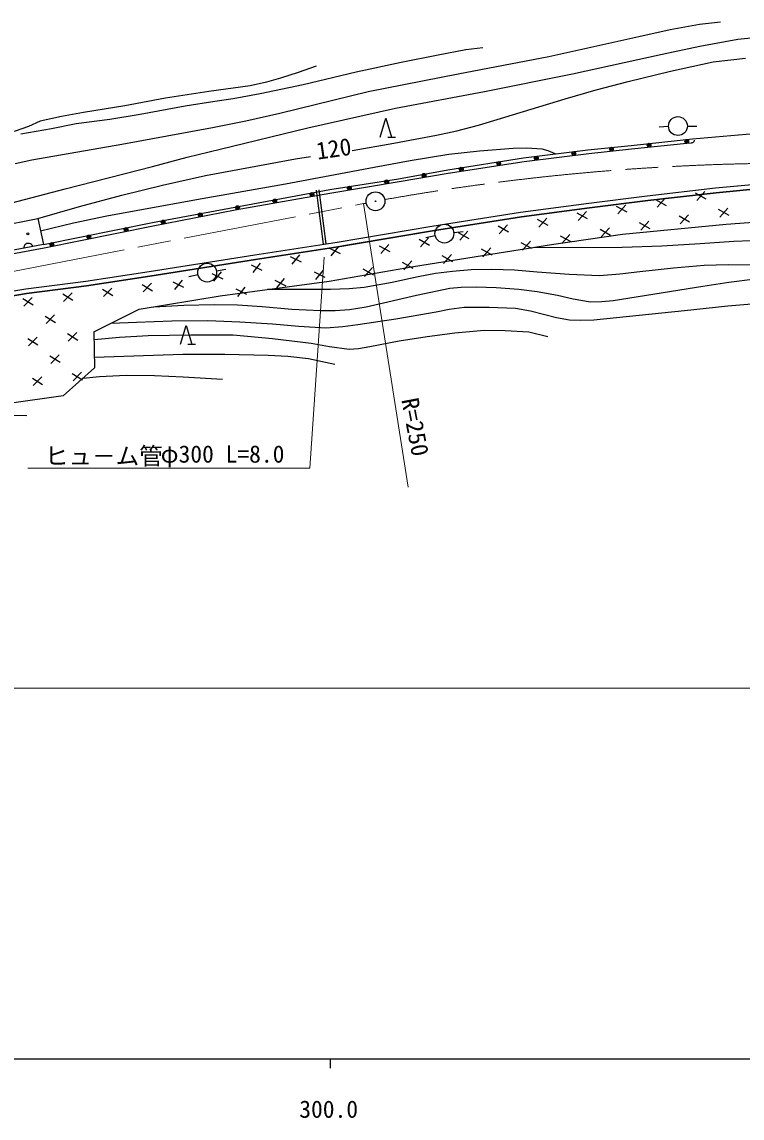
# Model space of a CAD drawing. Units: millimetres, scale not verified. Extents: x 40000 to 680000, y 20000 to 380000.
# Drawn here: x 335326 to 411668, y 198715 to 314876 of the extents above; entities that cross this region are included whole.
import ezdxf
from ezdxf.enums import TextEntityAlignment as Align

# ---------------------------------------------------------------- set-up
doc = ezdxf.new("R2010")
doc.units = ezdxf.units.MM
doc.header["$LTSCALE"] = 1000
doc.linetypes.add('CHAIN', pattern=[18.5, 12, -1.5, 3.5, -1.5])
for name, color, linetype, lineweight in [('M-BGD', 7, 'Continuous', 25), ('M-BMK', 2, 'CHAIN', 13), ('M-BMK-SRVR', 3, 'Continuous', 25), ('M-STR-HTXT', 7, 'Continuous', 13), ('M-TTL-BAND', 7, 'Continuous', 25)]:
    doc.layers.add(name, color=color, linetype=linetype, lineweight=lineweight)
doc.styles.add('ＭＳ ゴシック', font='')
doc.styles.get('ＭＳ ゴシック').set_extended_font_data('MS Gothic')

msp = doc.modelspace()

# ---------------------------------------------------------------- linework, layer by layer
at = {"layer": 'M-BGD'}
for p, q in [((375514, 310610), (379468, 311380)), ((379468, 311380), (382388, 311965)), ((382388, 311965), (384193, 312177)), ((370758, 309579), (375514, 310610)), ((365131, 308251), (370758, 309579)), ((360566, 307295), (365131, 308251)), ((355789, 306471), (357726, 306764)), ((357726, 306764), (360566, 307295)), ((347870, 305117), (352630, 305967)), ((352630, 305967), (355789, 306471)), ((341075, 304108), (344632, 304559)), ((344632, 304559), (347870, 305117)), ((373316, 302669), (373916, 304670)), ((373916, 304670), (374516, 302669)), ((335216, 303022), (338477, 303599)), ((338477, 303599), (341075, 304108)), ((403868, 303781), (402869, 303723)), ((405866, 303839), (406867, 303839)), ((374116, 302669), (374916, 302669)), ((399903, 301790), (406418, 302480)), ((405822, 302015), (406320, 302065)), ((406400, 302073), (406320, 302065)), ((406467, 302100), (406400, 302073)), ((406418, 302480), (413726, 303133)), ((406514, 302135), (406467, 302100)), ((406559, 302190), (406514, 302135)), ((406584, 302242), (406559, 302190)), ((406598, 302304), (406584, 302242)), ((406594, 302344), (406598, 302304)), ((388502, 300483), (395308, 301338)), ((388584, 300072), (395410, 300926)), ((395308, 301338), (399903, 301790)), ((395410, 300926), (399941, 301427)), ((399941, 301427), (405823, 302016)), ((380466, 299201), (388502, 300483)), ((380494, 298865), (388584, 300072)), ((375258, 298246), (380466, 299201)), ((375317, 297952), (380494, 298865)), ((367962, 296716), (375317, 297952)), ((367975, 297116), (375258, 298246)), ((408856, 297277), (414417, 297795)), ((349165, 293623), (367975, 297116)), ((357930, 294949), (367962, 296716)), ((366511, 297054), (367262, 291309)), ((366808, 297093), (367559, 291348)), ((395425, 295687), (401622, 296442)), ((401622, 296442), (408856, 297277)), ((401680, 295946), (408907, 296780)), ((408907, 296780), (401680, 295946)), ((407847, 296102), (406728, 296726)), ((406860, 295936), (407714, 296891)), ((408907, 296780), (414448, 297295)), ((414448, 297295), (408907, 296780)), ((371552, 295627), (371821, 295679)), ((388196, 294733), (395425, 295687)), ((388268, 294238), (395486, 295191)), ((395486, 295191), (388268, 294238)), ((395486, 295191), (401680, 295946)), ((401680, 295946), (395486, 295191)), ((399476, 294700), (398357, 295324)), ((398489, 294535), (399344, 295489)), ((403661, 295401), (402542, 296025)), ((402675, 295236), (403529, 296190)), ((409303, 294194), (410158, 295149)), ((330823, 292810), (337000, 294057)), ((337000, 294057), (337610, 291287)), ((349224, 293254), (357930, 294949)), ((378781, 293222), (388196, 294733)), ((378861, 292728), (388268, 294238)), ((388268, 294238), (378861, 292728)), ((391105, 293298), (389986, 293922)), ((390118, 293133), (390973, 294087)), ((395290, 293999), (394172, 294623)), ((394304, 293834), (395158, 294788)), ((406104, 293658), (404986, 294282)), ((405118, 293493), (405972, 294448)), ((410290, 294359), (409171, 294983)), ((409990, 293433), (418264, 294043)), ((337610, 291287), (349165, 293623)), ((337691, 290929), (349224, 293254)), ((368752, 291543), (378781, 293222)), ((368831, 291049), (378861, 292728)), ((378861, 292728), (370426, 291316)), ((386920, 292597), (385801, 293221)), ((385933, 292432), (386787, 293387)), ((397733, 292257), (396615, 292881)), ((396747, 292092), (397601, 293046)), ((398990, 292386), (409990, 293433)), ((401919, 292958), (400800, 293582)), ((400932, 292792), (401787, 293747)), ((378549, 291196), (377430, 291820)), ((377562, 291030), (378417, 291985)), ((379134, 292214), (378160, 291986)), ((381102, 292548), (382097, 292654)), ((382734, 291896), (381616, 292520)), ((381748, 291731), (382602, 292686)), ((388376, 290690), (389231, 291644)), ((391457, 291297), (398990, 292386)), ((393548, 291556), (392429, 292180)), ((392562, 291391), (393416, 292345)), ((337610, 291288), (327998, 289458)), ((328013, 289162), (337691, 290929)), ((335534, 291015), (335517, 290889)), ((335574, 291124), (335534, 291015)), ((335653, 291241), (335574, 291124)), ((335740, 291319), (335653, 291241)), ((335851, 291380), (335740, 291319)), ((336008, 291410), (335851, 291380)), ((336133, 291394), (336008, 291410)), ((336243, 291353), (336133, 291394)), ((336360, 291274), (336243, 291353)), ((336438, 291187), (336360, 291274)), ((336499, 291076), (336438, 291187)), ((360012, 290191), (368752, 291543)), ((360089, 289697), (368831, 291049)), ((368831, 291049), (360089, 289697)), ((369099, 290308), (367952, 290879)), ((368121, 290097), (368930, 291091)), ((370426, 291316), (368831, 291049)), ((374363, 290495), (373245, 291119)), ((373377, 290330), (374231, 291284)), ((376825, 288944), (391457, 291297)), ((385177, 290154), (384059, 290778)), ((384191, 289989), (385045, 290943)), ((389363, 290855), (388244, 291479)), ((348810, 288442), (360012, 290191)), ((348888, 287948), (360089, 289697)), ((360089, 289697), (348888, 287948)), ((359825, 288306), (360634, 289299)), ((364951, 289413), (363804, 289984)), ((363973, 289201), (364782, 290195)), ((376807, 288753), (375688, 289377)), ((375820, 288587), (376674, 289542)), ((380992, 289453), (379873, 290077)), ((380005, 289288), (380860, 290243)), ((342097, 287408), (348810, 288442)), ((353995, 288090), (353019, 287871)), ((356655, 287621), (355508, 288192)), ((355677, 287410), (356486, 288403)), ((355954, 288495), (356937, 288681)), ((360803, 288517), (359656, 289088)), ((367473, 287786), (366326, 288358)), ((366495, 287575), (367304, 288569)), ((367908, 287396), (376825, 288944)), ((372621, 288052), (371502, 288676)), ((371635, 287886), (372489, 288841)), ((335734, 286574), (342097, 287408)), ((342168, 286913), (348888, 287948)), ((348888, 287948), (342168, 286913)), ((348077, 287057), (349164, 286380)), ((349070, 287175), (348171, 286263)), ((352507, 286725), (351360, 287296)), ((351529, 286514), (352338, 287508)), ((356347, 285838), (367908, 287396)), ((363325, 286891), (362178, 287462)), ((362347, 286680), (363156, 287673)), ((330610, 285739), (335734, 286574)), ((330696, 285246), (335807, 286079)), ((335807, 286079), (330696, 285246)), ((335807, 286079), (342168, 286913)), ((342168, 286913), (335807, 286079)), ((339650, 286058), (340738, 285381)), ((340644, 286176), (339745, 285263)), ((343864, 286557), (344951, 285881)), ((344857, 286675), (343958, 285763)), ((347764, 284422), (356347, 285838)), ((359177, 285995), (358030, 286566)), ((358199, 285784), (359008, 286777)), ((335437, 285558), (336525, 284881)), ((336430, 285676), (335532, 284764)), ((337794, 283701), (338881, 283025)), ((338787, 283819), (337888, 282907)), ((342955, 282050), (347760, 284443)), ((352132, 280710), (352732, 282710)), ((352732, 282710), (353332, 280710)), ((335937, 281345), (337024, 280668)), ((336930, 281463), (336031, 280551)), ((340150, 281845), (341237, 281168)), ((341143, 281962), (340244, 281050)), ((342955, 282050), (343036, 278227)), ((352932, 280710), (353733, 280710)), ((338293, 279488), (339381, 278812)), ((339286, 279606), (338388, 278694)), ((343036, 278227), (339692, 275243)), ((340650, 277632), (341737, 276955)), ((341643, 277749), (340744, 276837)), ((336437, 277132), (337524, 276455)), ((337430, 277250), (336531, 276337)), ((339692, 275243), (333967, 274444))]:
    msp.add_line(p, q, dxfattribs=at)
for points in [[(334623, 299859), (336379, 300258), (345930, 301909), (355519, 303676), (359051, 304378), (362665, 305204), (372030, 307515), (381588, 309361), (391165, 311213), (400706, 313348), (404029, 314068), (407163, 314643), (409385, 314876)], [(312097, 289652), (321392, 292189), (330575, 294759), (339902, 297202), (349180, 299559), (352850, 300550), (356355, 301390), (365639, 303657), (374939, 305734), (384380, 307520), (393689, 309383), (403212, 311447), (407176, 312293), (411235, 313047), (412638, 313191)], [(366510, 310185), (364628, 309502), (362735, 308927), (361257, 308493), (359539, 308108), (355156, 307516), (350541, 306789), (346241, 305995), (341860, 305289), (339523, 304871), (337256, 304354), (336042, 303810), (334623, 303296), (332855, 302879)], [(370348, 301267), (374746, 302012), (379291, 302886), (381443, 303343), (383724, 303944), (392918, 306726), (396184, 307675), (399601, 308558), (404076, 309660), (408597, 310648), (412021, 311027)], [(337291, 292738), (340811, 293591), (344334, 294343), (353830, 296060), (363283, 297730), (372659, 299483), (376494, 300197), (380584, 300845), (383848, 301219), (387393, 301514), (388839, 301536), (390444, 301428), (391089, 301257), (391827, 300944), (391901, 300910)], [(337000, 294057), (341423, 295326), (345909, 296504), (350217, 297580), (354770, 298607), (364313, 300360), (365914, 300618)], [(389514, 290984), (398965, 291018), (403164, 291153), (407218, 291384), (410811, 291629), (414384, 291769)], [(412597, 289113), (410197, 289133), (407645, 289049), (404400, 288790), (400822, 288395), (398724, 288141), (396554, 287982), (393327, 288114), (389953, 288357), (387560, 288556), (385155, 288650), (382954, 288590), (380955, 288435), (379169, 288202), (377318, 287856), (374578, 287258), (371623, 286734), (370004, 286587), (368023, 286524), (361353, 286513)], [(349305, 284676), (352501, 284858), (355693, 284934), (358194, 284882), (360790, 284724), (363947, 284442), (366986, 284280), (368521, 284296), (370044, 284412), (371821, 284700), (373640, 285098), (377144, 285921), (380684, 286645), (381890, 286767), (383491, 286811), (385607, 286745), (387999, 286554), (389933, 286314), (392102, 285936), (393747, 285543), (395614, 285224), (396813, 285238), (397987, 285353), (407497, 286859), (410263, 287307), (413042, 287651)], [(344781, 282955), (347464, 283061), (351213, 283190), (355024, 283220), (358424, 283106), (361897, 282887), (364674, 282622), (367553, 282453), (369346, 282586), (370947, 282801), (374959, 283397), (379246, 284138), (380621, 284426), (382196, 284644), (384850, 284650), (387661, 284547), (389237, 284252), (390633, 283890), (391990, 283546), (393372, 283323), (394563, 283257), (395962, 283301), (405567, 284291), (410175, 284790), (414846, 285187)], [(342972, 281229), (345656, 281473), (348709, 281643), (353231, 281733), (357710, 281712), (361894, 281322), (365978, 280839), (367947, 280482), (370025, 280214), (371018, 280277), (372209, 280476), (375305, 281074), (378295, 281549), (381202, 281920), (384335, 282201), (386565, 282182), (389073, 282045), (391080, 281544)], [(343012, 279349), (352390, 279683), (356838, 279684), (361425, 279579), (363526, 279455), (365716, 279217), (368499, 278609)], [(341814, 277137), (343559, 277291), (346391, 277430), (349392, 277402), (352426, 277272), (356596, 277031)], [(335842, 273117), (332041, 273198), (328309, 273177), (325783, 273076), (323172, 272859), (322068, 272707)]]:
    msp.add_lwpolyline(points, dxfattribs=at)
for centre, major_axis in [((404866, 303839), (1000, 0)), ((405803, 302215), (200, 0)), ((405803, 302215), (120, 0)), ((405803, 302215), (40, 0)), ((393831, 300930), (200, 0)), ((393831, 300930), (120, 0)), ((393831, 300930), (40, 0)), ((397819, 301394), (200, 0)), ((397819, 301394), (120, 0)), ((397819, 301394), (40, 0)), ((401811, 301815), (200, 0)), ((401811, 301815), (120, 0)), ((401811, 301815), (40, 0)), ((385873, 299870), (200, 0)), ((385873, 299870), (120, 0)), ((385873, 299870), (40, 0)), ((389850, 300432), (200, 0)), ((389850, 300432), (120, 0)), ((389850, 300432), (40, 0)), ((377943, 298618), (200, 0)), ((377943, 298618), (120, 0)), ((377943, 298618), (40, 0)), ((381905, 299278), (200, 0)), ((381905, 299278), (120, 0)), ((381905, 299278), (40, 0)), ((370035, 297267), (200, 0)), ((370035, 297267), (120, 0)), ((373992, 297932), (200, 0)), ((373992, 297932), (120, 0)), ((373992, 297932), (40, 0)), ((366080, 296587), (200, 0)), ((366080, 296587), (120, 0)), ((366080, 296587), (40, 0)), ((370035, 297267), (40, 0)), ((358177, 295196), (200, 0)), ((358177, 295196), (120, 0)), ((358177, 295196), (40, 0)), ((362128, 295892), (200, 0)), ((362128, 295892), (120, 0)), ((362128, 295892), (40, 0)), ((354235, 294434), (200, 0)), ((354235, 294434), (120, 0)), ((354235, 294434), (40, 0)), ((346361, 292881), (200, 0)), ((346361, 292881), (120, 0)), ((346361, 292881), (40, 0)), ((350297, 293667), (200, 0)), ((350297, 293667), (120, 0)), ((350297, 293667), (40, 0)), ((380108, 292441), (1000, 0)), ((335956, 292413), (100, 0)), ((342428, 292088), (200, 0)), ((342428, 292088), (120, 0)), ((342428, 292088), (40, 0)), ((338495, 291295), (200, 0)), ((338495, 291295), (120, 0)), ((338495, 291295), (40, 0)), ((354971, 288310), (1000, 0))]:
    msp.add_ellipse(centre, major_axis=major_axis, ratio=0.999997, dxfattribs=at)
at = {"layer": 'M-BMK'}
msp.add_line((298052, 281398), (371552, 295627), dxfattribs=at)
msp.add_ellipse((417584, 49851), major_axis=(184713, -168557), ratio=0.999997, start_param=2.0937749, end_param=2.4865438, dxfattribs=at)
at = {"layer": 'M-BMK-SRVR'}
for major_axis in [(1000, 0), (40, 0)]:
    msp.add_ellipse((372803, 295869), major_axis=major_axis, ratio=0.999997, dxfattribs=at)
at = {"layer": 'M-STR-HTXT'}
for p, q in [((371552, 295627), (376254, 265567)), ((367363, 289937), (365858, 267575)), ((365858, 267575), (335958, 267572)), ((294380, 244279), (545988, 244279))]:
    msp.add_line(p, q, dxfattribs=at)
at = {"layer": 'M-TTL-BAND'}
for p, q in [((40000, 205000), (579000, 205000)), ((368000, 205000), (368000, 204000))]:
    msp.add_line(p, q, dxfattribs=at)

# ---------------------------------------------------------------- texts
at = {"layer": 'M-BGD', "style": 'ＭＳ ゴシック'}
msp.add_text('120', height=1833, rotation=8.206, dxfattribs=at).set_placement((366739, 299734), align=Align.BOTTOM_LEFT)
at = {"layer": 'M-STR-HTXT', "style": 'ＭＳ ゴシック'}
for s, rotation, p in [('R=250', 280.807, (374997, 274742)), ('ヒュ－ム管', 0.006, (337762, 267411)), ('φ300 L=8.0', 0.006, (350037, 267621))]:
    msp.add_text(s, height=1833, rotation=rotation, dxfattribs=at).set_placement(p, align=Align.BOTTOM_LEFT)
at = {"layer": 'M-TTL-BAND', "style": 'ＭＳ ゴシック'}
msp.add_text('300.0', height=1833, dxfattribs=at).set_placement((367844, 198195), align=Align.BOTTOM_CENTER)

doc.saveas('drawing.dxf')
